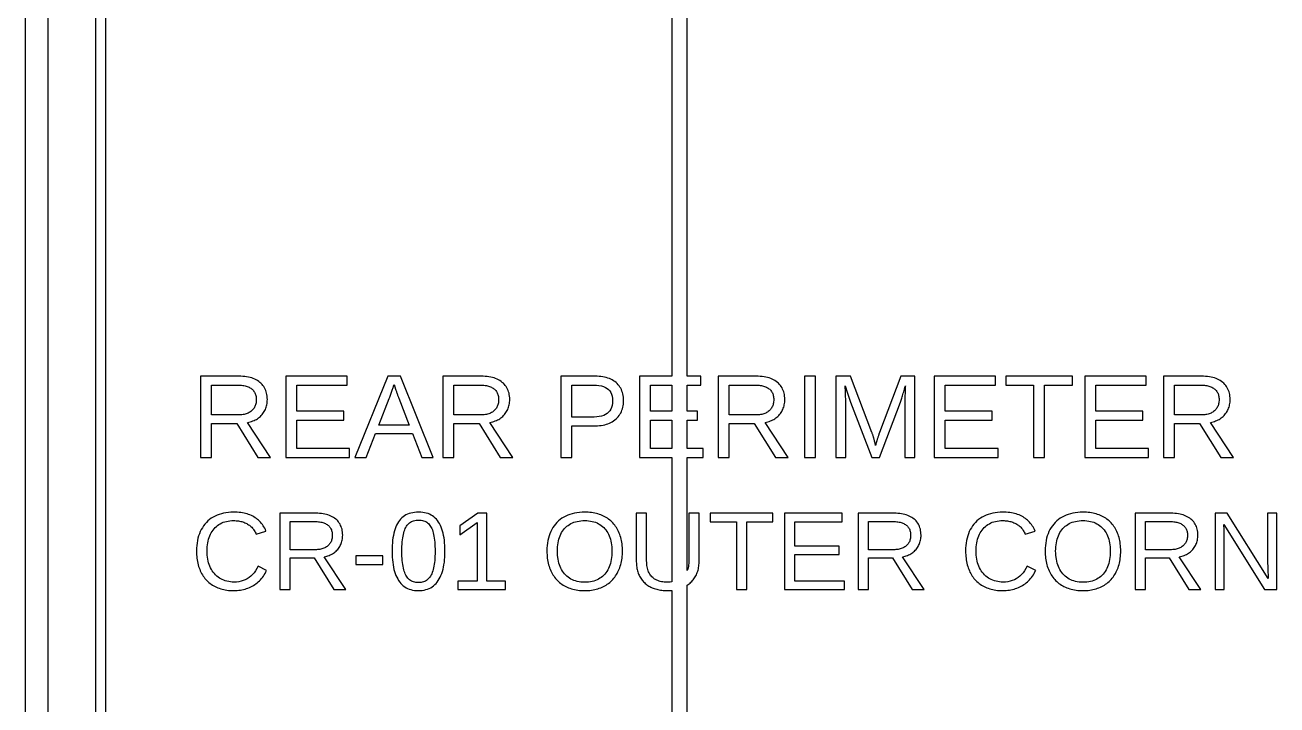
# Model space of a CAD drawing. Extents: x -27 to 133, y -77 to 15.
# Drawn here: x -0.23 to 24.11, y -39.6 to -26.39 of the extents above; entities that cross this region are included whole.
import ezdxf

# ---------------------------------------------------------------- set-up
doc = ezdxf.new("R2010")
doc.units = 0
doc.layers.get('0').update_dxf_attribs({"linetype": 'CONTINUOUS'})

msp = doc.modelspace()

# ---------------------------------------------------------------- linework, layer by layer
for points in [[(0.225, -46), (0.225, -0.225)], [(-0.225, -18.935), (-0.225, -46)], [(1.14766, -21.3061), (1.14766, -45)], [(1.34766, -45), (1.34766, -21.7952)], [(12.65, -46), (12.65, -37.2748), (12.6511, -37.2741), (12.6699, -37.261), (12.688, -37.2471), (12.7053, -37.2325), (12.7219, -37.2172), (12.7377, -37.2012), (12.7528, -37.1844), (12.7671, -37.1669), (12.7807, -37.1486), (12.7936, -37.1297), (12.8057, -37.11), (12.8169, -37.0897), (12.8273, -37.0687), (12.8368, -37.0472), (12.8453, -37.0251), (12.853, -37.0024), (12.8598, -36.9792), (12.8656, -36.9553), (12.8706, -36.9309), (12.8746, -36.9059), (12.8778, -36.8802), (12.8801, -36.8541), (12.8814, -36.8273), (12.8819, -36.7999), (12.8819, -35.876), (12.6822, -35.876), (12.6822, -36.7884), (12.6815, -36.8199), (12.6795, -36.8503), (12.6762, -36.8796), (12.6717, -36.9076), (12.6657, -36.9344), (12.6585, -36.9601), (12.65, -36.9845), (12.65, -36.9845), (12.65, -34.7888), (12.9622, -34.7888), (12.9622, -34.6143), (12.65, -34.6143), (12.65, -34.0649), (12.8492, -34.0649), (12.8492, -33.8926), (12.65, -33.8926), (12.65, -33.3868), (12.9163, -33.3868), (12.9163, -33.2123), (12.65, -33.2123), (12.65, -24.1367)], [(12.35, -24.3936), (12.35, -33.2123), (11.7202, -33.2123), (11.7202, -34.7888), (12.35, -34.7888), (12.35, -37.209), (12.3481, -37.2093), (12.32, -37.2125), (12.2909, -37.2145), (12.2607, -37.2151), (12.2313, -37.2145), (12.203, -37.2126), (12.1758, -37.2095), (12.1497, -37.2052), (12.1246, -37.1996), (12.1006, -37.1927), (12.0778, -37.1846), (12.056, -37.1753), (12.0352, -37.1647), (12.0156, -37.1529), (11.9971, -37.1399), (11.9796, -37.1255), (11.9632, -37.11), (11.948, -37.0933), (11.9339, -37.0753), (11.9211, -37.0563), (11.9096, -37.0361), (11.8992, -37.0147), (11.8901, -36.9922), (11.8821, -36.9685), (11.8754, -36.9436), (11.87, -36.9176), (11.8657, -36.8905), (11.8626, -36.8621), (11.8608, -36.8327), (11.8602, -36.802), (11.8602, -35.876), (11.6594, -35.876), (11.6594, -36.8188), (11.6599, -36.8454), (11.6612, -36.8714), (11.6634, -36.8968), (11.6665, -36.9216), (11.6705, -36.9459), (11.6753, -36.9696), (11.6811, -36.9927), (11.6877, -37.0153), (11.6952, -37.0373), (11.7036, -37.0587), (11.7129, -37.0795), (11.723, -37.0998), (11.7341, -37.1195), (11.7459, -37.1385), (11.7585, -37.1569), (11.7718, -37.1745), (11.7858, -37.1914), (11.8005, -37.2076), (11.8159, -37.2231), (11.8321, -37.2379), (11.849, -37.252), (11.8666, -37.2654), (11.8849, -37.2781), (11.904, -37.29), (11.9238, -37.3013), (11.9443, -37.3118), (11.9654, -37.3216), (11.9871, -37.3306), (12.0093, -37.3388), (12.0321, -37.3463), (12.0554, -37.353), (12.0793, -37.3588), (12.1037, -37.3639), (12.1287, -37.3682), (12.1542, -37.3718), (12.1802, -37.3745), (12.2069, -37.3765), (12.234, -37.3776), (12.2617, -37.378), (12.2905, -37.3776), (12.3187, -37.3764), (12.3464, -37.3744), (12.35, -37.374), (12.35, -46)]]:
    msp.add_lwpolyline(points)
for points in [[(3.40169, -34.1343), (3.89288, -34.1343), (4.30241, -34.7888), (4.54857, -34.7888), (4.10101, -34.1097), (4.12826, -34.1043), (4.1546, -34.0979), (4.18001, -34.0905), (4.2045, -34.082), (4.22807, -34.0725), (4.25072, -34.0619), (4.27246, -34.0503), (4.29327, -34.0376), (4.31316, -34.0239), (4.33213, -34.0092), (4.35018, -33.9933), (4.36731, -33.9765), (4.38352, -33.9586), (4.39867, -33.9399), (4.4126, -33.9204), (4.42533, -33.9004), (4.43684, -33.8796), (4.44714, -33.8582), (4.45622, -33.8362), (4.4641, -33.8135), (4.47076, -33.7901), (4.47621, -33.766), (4.48046, -33.7413), (4.48348, -33.7159), (4.4853, -33.6899), (4.48591, -33.6632), (4.48505, -33.6311), (4.48248, -33.6), (4.47819, -33.5701), (4.47219, -33.5412), (4.46447, -33.5135), (4.45504, -33.4869), (4.44389, -33.4614), (4.43103, -33.4369), (4.41646, -33.4136), (4.40017, -33.3914), (4.38216, -33.3703), (4.36244, -33.3503), (4.341, -33.3315), (4.318, -33.3138), (4.29355, -33.2976), (4.26767, -33.2828), (4.24035, -33.2694), (4.21159, -33.2574), (4.1814, -33.2468), (4.14977, -33.2377), (4.1167, -33.2299), (4.0822, -33.2236), (4.04625, -33.2186), (4.00888, -33.2151), (3.97006, -33.213), (3.92981, -33.2123), (3.18798, -33.2123), (3.18798, -34.7888), (3.40169, -34.7888)], [(6.08492, -34.6143), (5.05666, -34.6143), (5.05666, -34.0649), (5.97191, -34.0649), (5.97191, -33.8926), (5.05666, -33.8926), (5.05666, -33.3868), (6.03905, -33.3868), (6.03905, -33.2123), (4.84295, -33.2123), (4.84295, -34.7888), (6.08492, -34.7888)], [(6.59078, -34.3278), (7.30911, -34.3278), (7.48925, -34.7888), (7.70745, -34.7888), (7.07415, -33.2123), (6.83133, -33.2123), (6.18796, -34.7888), (6.40951, -34.7888)], [(8.11371, -34.1343), (8.6049, -34.1343), (9.01443, -34.7888), (9.2606, -34.7888), (8.81303, -34.1097), (8.84028, -34.1043), (8.86662, -34.0979), (8.89203, -34.0905), (8.91652, -34.082), (8.94009, -34.0725), (8.96275, -34.0619), (8.98448, -34.0503), (9.00529, -34.0376), (9.02518, -34.0239), (9.04415, -34.0092), (9.0622, -33.9933), (9.07933, -33.9765), (9.09555, -33.9586), (9.11069, -33.9399), (9.12462, -33.9204), (9.13735, -33.9004), (9.14886, -33.8796), (9.15916, -33.8582), (9.16824, -33.8362), (9.17612, -33.8135), (9.18278, -33.7901), (9.18823, -33.766), (9.19248, -33.7413), (9.1955, -33.7159), (9.19732, -33.6899), (9.19793, -33.6632), (9.19707, -33.6311), (9.1945, -33.6), (9.19021, -33.5701), (9.18421, -33.5412), (9.17649, -33.5135), (9.16706, -33.4869), (9.15591, -33.4614), (9.14305, -33.4369), (9.12848, -33.4136), (9.11219, -33.3914), (9.09418, -33.3703), (9.07446, -33.3503), (9.05302, -33.3315), (9.03002, -33.3138), (9.00557, -33.2976), (8.97969, -33.2828), (8.95237, -33.2694), (8.92361, -33.2574), (8.89342, -33.2468), (8.86179, -33.2377), (8.82872, -33.2299), (8.79422, -33.2236), (8.75827, -33.2186), (8.7209, -33.2151), (8.68208, -33.213), (8.64183, -33.2123), (7.9, -33.2123), (7.9, -34.7888), (8.11371, -34.7888)], [(10.4054, -34.1746), (10.8686, -34.1746), (10.9065, -34.1738), (10.9432, -34.1714), (10.9787, -34.1675), (11.0129, -34.1621), (11.0459, -34.155), (11.0777, -34.1464), (11.1082, -34.1363), (11.1375, -34.1246), (11.1655, -34.1113), (11.1923, -34.0964), (11.2178, -34.08), (11.2422, -34.0621), (11.2652, -34.0425), (11.2868, -34.0217), (11.3067, -33.9997), (11.3249, -33.9767), (11.3413, -33.9526), (11.356, -33.9274), (11.3689, -33.9011), (11.3802, -33.8737), (11.3897, -33.8453), (11.3974, -33.8157), (11.4035, -33.7851), (11.4078, -33.7534), (11.4104, -33.7206), (11.4113, -33.6867), (11.4104, -33.6525), (11.4078, -33.6196), (11.4035, -33.5878), (11.3975, -33.5573), (11.3898, -33.5279), (11.3803, -33.4998), (11.3691, -33.4728), (11.3562, -33.4471), (11.3416, -33.4226), (11.3252, -33.3992), (11.3071, -33.3771), (11.2873, -33.3562), (11.2658, -33.3365), (11.2427, -33.3181), (11.2182, -33.3012), (11.1923, -33.2858), (11.165, -33.2718), (11.1362, -33.2593), (11.106, -33.2483), (11.0745, -33.2387), (11.0414, -33.2307), (11.007, -33.224), (10.9712, -33.2189), (10.9339, -33.2152), (10.8953, -33.213), (10.8552, -33.2123), (10.1917, -33.2123), (10.1917, -34.7888), (10.4054, -34.7888)], [(13.4624, -34.1343), (13.9536, -34.1343), (14.3632, -34.7888), (14.6093, -34.7888), (14.1618, -34.1097), (14.189, -34.1043), (14.2153, -34.0979), (14.2408, -34.0905), (14.2652, -34.082), (14.2888, -34.0725), (14.3115, -34.0619), (14.3332, -34.0503), (14.354, -34.0376), (14.3739, -34.0239), (14.3929, -34.0092), (14.4109, -33.9933), (14.4281, -33.9765), (14.4443, -33.9586), (14.4594, -33.9399), (14.4733, -33.9204), (14.4861, -33.9004), (14.4976, -33.8796), (14.5079, -33.8582), (14.517, -33.8362), (14.5248, -33.8135), (14.5315, -33.7901), (14.537, -33.766), (14.5412, -33.7413), (14.5442, -33.7159), (14.546, -33.6899), (14.5467, -33.6632), (14.5458, -33.6311), (14.5432, -33.6), (14.5389, -33.5701), (14.5329, -33.5412), (14.5252, -33.5135), (14.5158, -33.4869), (14.5046, -33.4614), (14.4918, -33.4369), (14.4772, -33.4136), (14.4609, -33.3914), (14.4429, -33.3703), (14.4232, -33.3503), (14.4017, -33.3315), (14.3787, -33.3138), (14.3543, -33.2976), (14.3284, -33.2828), (14.3011, -33.2694), (14.2723, -33.2574), (14.2421, -33.2468), (14.2105, -33.2377), (14.1774, -33.2299), (14.1429, -33.2236), (14.107, -33.2186), (14.0696, -33.2151), (14.0308, -33.213), (13.9906, -33.2123), (13.2487, -33.2123), (13.2487, -34.7888), (13.4624, -34.7888)], [(15.1409, -33.2123), (14.9272, -33.2123), (14.9272, -34.7888), (15.1409, -34.7888)], [(15.7306, -33.7371), (15.7261, -33.5256), (15.7228, -33.4014), (15.7597, -33.5245), (15.8223, -33.7147), (16.2352, -34.7888), (16.3852, -34.7888), (16.7924, -33.7147), (16.7992, -33.6968), (16.8061, -33.6778), (16.8132, -33.6579), (16.8204, -33.6369), (16.8277, -33.6148), (16.8351, -33.5918), (16.8427, -33.5677), (16.8504, -33.5425), (16.8582, -33.5164), (16.8662, -33.4892), (16.8743, -33.4609), (16.8825, -33.4317), (16.8909, -33.4014), (16.8894, -33.4262), (16.888, -33.4513), (16.8868, -33.4765), (16.8857, -33.5018), (16.8847, -33.5273), (16.8838, -33.553), (16.883, -33.5788), (16.8823, -33.6048), (16.8818, -33.6309), (16.8814, -33.6572), (16.8811, -33.6837), (16.8809, -33.7103), (16.8808, -33.7371), (16.8808, -34.7888), (17.0733, -34.7888), (17.0733, -33.2123), (16.7992, -33.2123), (16.3874, -34.3055), (16.3857, -34.3095), (16.3839, -34.3143), (16.3818, -34.3199), (16.3795, -34.3263), (16.3769, -34.3336), (16.3742, -34.3416), (16.3712, -34.3504), (16.368, -34.36), (16.3646, -34.3704), (16.361, -34.3817), (16.3571, -34.3937), (16.3531, -34.4065), (16.3488, -34.4202), (16.3445, -34.4339), (16.3405, -34.4471), (16.3367, -34.4598), (16.3331, -34.4719), (16.3297, -34.4834), (16.3266, -34.4944), (16.3237, -34.5049), (16.3211, -34.5148), (16.3187, -34.5242), (16.3165, -34.533), (16.3145, -34.5412), (16.3128, -34.5489), (16.3113, -34.5561), (16.3102, -34.5507), (16.3089, -34.5448), (16.3075, -34.5384), (16.3059, -34.5315), (16.3041, -34.5241), (16.3021, -34.5162), (16.3, -34.5078), (16.2977, -34.4989), (16.2953, -34.4895), (16.2927, -34.4796), (16.2899, -34.4693), (16.287, -34.4584), (16.2839, -34.447), (16.2807, -34.4355), (16.2775, -34.424), (16.2742, -34.4127), (16.271, -34.4014), (16.2677, -34.3903), (16.2644, -34.3793), (16.2611, -34.3684), (16.2578, -34.3577), (16.2544, -34.347), (16.2511, -34.3364), (16.2477, -34.326), (16.2443, -34.3157), (16.2408, -34.3055), (15.8212, -33.2123), (15.5404, -33.2123), (15.5404, -34.7888), (15.7306, -34.7888)], [(18.6914, -34.6143), (17.6631, -34.6143), (17.6631, -34.0649), (18.5783, -34.0649), (18.5783, -33.8926), (17.6631, -33.8926), (17.6631, -33.3868), (18.6455, -33.3868), (18.6455, -33.2123), (17.4494, -33.2123), (17.4494, -34.7888), (18.6914, -34.7888)], [(19.5955, -33.3868), (20.1371, -33.3868), (20.1371, -33.2123), (18.8414, -33.2123), (18.8414, -33.3868), (19.3829, -33.3868), (19.3829, -34.7888), (19.5955, -34.7888)], [(21.6197, -34.6143), (20.5915, -34.6143), (20.5915, -34.0649), (21.5067, -34.0649), (21.5067, -33.8926), (20.5915, -33.8926), (20.5915, -33.3868), (21.5739, -33.3868), (21.5739, -33.2123), (20.3778, -33.2123), (20.3778, -34.7888), (21.6197, -34.7888)], [(22.12, -34.1343), (22.6112, -34.1343), (23.0207, -34.7888), (23.2669, -34.7888), (22.8193, -34.1097), (22.8466, -34.1043), (22.8729, -34.0979), (22.8983, -34.0905), (22.9228, -34.082), (22.9464, -34.0725), (22.969, -34.0619), (22.9907, -34.0503), (23.0116, -34.0376), (23.0315, -34.0239), (23.0504, -34.0092), (23.0685, -33.9933), (23.0856, -33.9765), (23.1018, -33.9586), (23.117, -33.9399), (23.1309, -33.9204), (23.1436, -33.9004), (23.1551, -33.8796), (23.1654, -33.8582), (23.1745, -33.8362), (23.1824, -33.8135), (23.1891, -33.7901), (23.1945, -33.766), (23.1987, -33.7413), (23.2018, -33.7159), (23.2036, -33.6899), (23.2042, -33.6632), (23.2033, -33.6311), (23.2008, -33.6), (23.1965, -33.5701), (23.1905, -33.5412), (23.1828, -33.5135), (23.1733, -33.4869), (23.1622, -33.4614), (23.1493, -33.4369), (23.1347, -33.4136), (23.1185, -33.3914), (23.1005, -33.3703), (23.0807, -33.3503), (23.0593, -33.3315), (23.0363, -33.3138), (23.0118, -33.2976), (22.986, -33.2828), (22.9586, -33.2694), (22.9299, -33.2574), (22.8997, -33.2468), (22.8681, -33.2377), (22.835, -33.2299), (22.8005, -33.2236), (22.7645, -33.2186), (22.7272, -33.2151), (22.6884, -33.213), (22.6481, -33.2123), (21.9063, -33.2123), (21.9063, -34.7888), (22.12, -34.7888)], [(3.40169, -33.3835), (3.90856, -33.3835), (3.93509, -33.3839), (3.96066, -33.3852), (3.98525, -33.3873), (4.00887, -33.3903), (4.03151, -33.3942), (4.05319, -33.3989), (4.07388, -33.4044), (4.09361, -33.4108), (4.11236, -33.4181), (4.13014, -33.4262), (4.14695, -33.4352), (4.16278, -33.445), (4.17764, -33.4556), (4.19146, -33.4671), (4.20418, -33.4794), (4.21579, -33.4924), (4.22629, -33.5063), (4.23569, -33.5208), (4.24399, -33.5362), (4.25117, -33.5523), (4.25726, -33.5693), (4.26223, -33.5869), (4.2661, -33.6054), (4.26887, -33.6246), (4.27052, -33.6447), (4.27108, -33.6654), (4.27053, -33.6869), (4.26889, -33.7077), (4.26616, -33.7277), (4.26234, -33.7469), (4.25742, -33.7654), (4.25141, -33.7831), (4.24431, -33.8001), (4.23612, -33.8164), (4.22683, -33.8319), (4.21645, -33.8467), (4.20498, -33.8607), (4.19242, -33.8739), (4.17876, -33.8864), (4.16411, -33.8981), (4.14855, -33.9088), (4.13208, -33.9186), (4.1147, -33.9275), (4.09642, -33.9354), (4.07723, -33.9424), (4.05713, -33.9485), (4.03613, -33.9536), (4.01422, -33.9578), (3.9914, -33.9611), (3.96767, -33.9634), (3.94304, -33.9649), (3.9175, -33.9653), (3.40169, -33.9653)], [(6.85707, -33.6431), (6.86535, -33.621), (6.87331, -33.5996), (6.88095, -33.5787), (6.88827, -33.5585), (6.89528, -33.539), (6.90196, -33.52), (6.90833, -33.5017), (6.91438, -33.484), (6.92012, -33.4669), (6.92553, -33.4504), (6.93063, -33.4346), (6.93541, -33.4193), (6.93987, -33.4047), (6.94995, -33.3734), (6.98016, -33.4663), (6.98498, -33.4811), (6.9898, -33.4958), (6.99462, -33.5101), (6.99944, -33.5243), (7.00426, -33.5382), (7.00907, -33.5518), (7.01389, -33.5653), (7.01871, -33.5785), (7.02353, -33.5914), (7.02835, -33.6041), (7.03317, -33.6166), (7.03799, -33.6288), (7.04281, -33.6408), (7.24533, -34.1611), (6.65567, -34.1611)], [(8.11371, -33.3835), (8.62058, -33.3835), (8.64711, -33.3839), (8.67268, -33.3852), (8.69727, -33.3873), (8.72089, -33.3903), (8.74353, -33.3942), (8.76521, -33.3989), (8.7859, -33.4044), (8.80563, -33.4108), (8.82438, -33.4181), (8.84216, -33.4262), (8.85897, -33.4352), (8.8748, -33.445), (8.88966, -33.4556), (8.90348, -33.4671), (8.9162, -33.4794), (8.92781, -33.4924), (8.93831, -33.5063), (8.94771, -33.5208), (8.95601, -33.5362), (8.96319, -33.5523), (8.96928, -33.5693), (8.97425, -33.5869), (8.97812, -33.6054), (8.98089, -33.6246), (8.98255, -33.6447), (8.9831, -33.6654), (8.98255, -33.6869), (8.98091, -33.7077), (8.97818, -33.7277), (8.97436, -33.7469), (8.96944, -33.7654), (8.96343, -33.7831), (8.95633, -33.8001), (8.94814, -33.8164), (8.93885, -33.8319), (8.92847, -33.8467), (8.917, -33.8607), (8.90444, -33.8739), (8.89078, -33.8864), (8.87613, -33.8981), (8.86057, -33.9088), (8.8441, -33.9186), (8.82672, -33.9275), (8.80844, -33.9354), (8.78925, -33.9424), (8.76915, -33.9485), (8.74815, -33.9536), (8.72624, -33.9578), (8.70342, -33.9611), (8.67969, -33.9634), (8.65506, -33.9649), (8.62952, -33.9653), (8.11371, -33.9653)], [(10.4054, -33.3835), (10.8294, -33.3835), (10.8837, -33.3853), (10.9337, -33.3907), (10.9793, -33.3997), (11.0205, -33.4124), (11.0575, -33.4287), (11.09, -33.4485), (11.1183, -33.472), (11.1422, -33.4992), (11.1617, -33.5299), (11.1769, -33.5642), (11.1878, -33.6022), (11.1943, -33.6438), (11.1964, -33.6889), (11.1943, -33.7358), (11.188, -33.7789), (11.1774, -33.8182), (11.1625, -33.8538), (11.1435, -33.8857), (11.1202, -33.9138), (11.0926, -33.9381), (11.0608, -33.9588), (11.0248, -33.9756), (10.9846, -33.9887), (10.9401, -33.9981), (10.8914, -34.0037), (10.8384, -34.0056), (10.4054, -34.0056)], [(11.9339, -33.8926), (11.9339, -33.3868), (12.35, -33.3868), (12.35, -33.8926)], [(13.4624, -33.3835), (13.9693, -33.3835), (13.9958, -33.3839), (14.0214, -33.3852), (14.046, -33.3873), (14.0696, -33.3903), (14.0923, -33.3942), (14.1139, -33.3989), (14.1346, -33.4044), (14.1544, -33.4108), (14.1731, -33.4181), (14.1909, -33.4262), (14.2077, -33.4352), (14.2235, -33.445), (14.2384, -33.4556), (14.2522, -33.4671), (14.2649, -33.4794), (14.2765, -33.4924), (14.287, -33.5063), (14.2964, -33.5208), (14.3047, -33.5362), (14.3119, -33.5523), (14.318, -33.5693), (14.323, -33.5869), (14.3268, -33.6054), (14.3296, -33.6246), (14.3313, -33.6447), (14.3318, -33.6654), (14.3313, -33.6869), (14.3296, -33.7077), (14.3269, -33.7277), (14.3231, -33.7469), (14.3182, -33.7654), (14.3122, -33.7831), (14.3051, -33.8001), (14.2969, -33.8164), (14.2876, -33.8319), (14.2772, -33.8467), (14.2657, -33.8607), (14.2532, -33.8739), (14.2395, -33.8864), (14.2248, -33.8981), (14.2093, -33.9088), (14.1928, -33.9186), (14.1754, -33.9275), (14.1572, -33.9354), (14.138, -33.9424), (14.1179, -33.9485), (14.0969, -33.9536), (14.075, -33.9578), (14.0521, -33.9611), (14.0284, -33.9634), (14.0038, -33.9649), (13.9782, -33.9653), (13.4624, -33.9653)], [(22.12, -33.3835), (22.6268, -33.3835), (22.6534, -33.3839), (22.679, -33.3852), (22.7035, -33.3873), (22.7272, -33.3903), (22.7498, -33.3942), (22.7715, -33.3989), (22.7922, -33.4044), (22.8119, -33.4108), (22.8307, -33.4181), (22.8484, -33.4262), (22.8652, -33.4352), (22.8811, -33.445), (22.8959, -33.4556), (22.9098, -33.4671), (22.9225, -33.4794), (22.9341, -33.4924), (22.9446, -33.5063), (22.954, -33.5208), (22.9623, -33.5362), (22.9695, -33.5523), (22.9755, -33.5693), (22.9805, -33.5869), (22.9844, -33.6054), (22.9872, -33.6246), (22.9888, -33.6447), (22.9894, -33.6654), (22.9888, -33.6869), (22.9872, -33.7077), (22.9845, -33.7277), (22.9806, -33.7469), (22.9757, -33.7654), (22.9697, -33.7831), (22.9626, -33.8001), (22.9544, -33.8164), (22.9451, -33.8319), (22.9347, -33.8467), (22.9233, -33.8607), (22.9107, -33.8739), (22.8971, -33.8864), (22.8824, -33.8981), (22.8668, -33.9088), (22.8504, -33.9186), (22.833, -33.9275), (22.8147, -33.9354), (22.7955, -33.9424), (22.7754, -33.9485), (22.7544, -33.9536), (22.7325, -33.9578), (22.7097, -33.9611), (22.686, -33.9634), (22.6613, -33.9649), (22.6358, -33.9653), (22.12, -33.9653)], [(11.9339, -34.6143), (11.9339, -34.0649), (12.35, -34.0649), (12.35, -34.6143)], [(3.86474, -37.3774), (3.89743, -37.3757), (3.9295, -37.3727), (3.96093, -37.3686), (3.99174, -37.3633), (4.02192, -37.3568), (4.05147, -37.3491), (4.0804, -37.3402), (4.10869, -37.3302), (4.13636, -37.3189), (4.1634, -37.3065), (4.18981, -37.2929), (4.21559, -37.2782), (4.24062, -37.2623), (4.26477, -37.2453), (4.28805, -37.2272), (4.31045, -37.2081), (4.33197, -37.1878), (4.35262, -37.1665), (4.37239, -37.1441), (4.39128, -37.1206), (4.40929, -37.0961), (4.42643, -37.0704), (4.44269, -37.0437), (4.45807, -37.0159), (4.47258, -36.987), (4.30862, -36.905), (4.28361, -36.9506), (4.25677, -36.9925), (4.22811, -37.0308), (4.19761, -37.0654), (4.16529, -37.0964), (4.13114, -37.1237), (4.09516, -37.1474), (4.05735, -37.1675), (4.01771, -37.1839), (3.97625, -37.1966), (3.93295, -37.2057), (3.88783, -37.2112), (3.84087, -37.213), (3.80411, -37.212), (3.76854, -37.2091), (3.73416, -37.2042), (3.70096, -37.1973), (3.66895, -37.1885), (3.63813, -37.1778), (3.60849, -37.165), (3.58005, -37.1503), (3.55279, -37.1337), (3.52672, -37.1151), (3.50184, -37.0945), (3.47814, -37.072), (3.45564, -37.0475), (3.43457, -37.0214), (3.41519, -36.994), (3.39749, -36.9654), (3.38148, -36.9355), (3.36716, -36.9043), (3.35452, -36.8719), (3.34356, -36.8382), (3.33429, -36.8033), (3.32671, -36.7671), (3.32081, -36.7296), (3.31659, -36.6909), (3.31407, -36.6509), (3.31322, -36.6097), (3.31403, -36.568), (3.31646, -36.5277), (3.3205, -36.4888), (3.32616, -36.4513), (3.33344, -36.4152), (3.34233, -36.3804), (3.35284, -36.3471), (3.36497, -36.3151), (3.37871, -36.2845), (3.39407, -36.2554), (3.41105, -36.2276), (3.42964, -36.2011), (3.44986, -36.1761), (3.47153, -36.1527), (3.49449, -36.1312), (3.51875, -36.1115), (3.5443, -36.0937), (3.57114, -36.0778), (3.59928, -36.0638), (3.62871, -36.0516), (3.65944, -36.0413), (3.69146, -36.0329), (3.72477, -36.0263), (3.75938, -36.0217), (3.79528, -36.0189), (3.83247, -36.0179), (3.85632, -36.0183), (3.87965, -36.0195), (3.90249, -36.0216), (3.92482, -36.0244), (3.94665, -36.028), (3.96797, -36.0325), (3.98879, -36.0377), (4.0091, -36.0438), (4.02891, -36.0507), (4.04822, -36.0583), (4.06702, -36.0668), (4.08532, -36.0761), (4.10312, -36.0862), (4.1203, -36.0971), (4.13673, -36.1087), (4.15243, -36.121), (4.16738, -36.134), (4.1816, -36.1478), (4.19507, -36.1623), (4.20781, -36.1775), (4.2198, -36.1934), (4.23106, -36.21), (4.24157, -36.2274), (4.25135, -36.2455), (4.26038, -36.2643), (4.26867, -36.2838), (4.45892, -36.2208), (4.44694, -36.1933), (4.43397, -36.1669), (4.42, -36.1416), (4.40503, -36.1173), (4.38907, -36.0941), (4.37212, -36.072), (4.35417, -36.0509), (4.33522, -36.0308), (4.31528, -36.0118), (4.29435, -35.9939), (4.27242, -35.977), (4.24949, -35.9612), (4.22557, -35.9464), (4.20069, -35.9328), (4.1749, -35.9202), (4.14818, -35.9087), (4.12054, -35.8983), (4.09198, -35.889), (4.0625, -35.8808), (4.0321, -35.8736), (4.00078, -35.8676), (3.96854, -35.8627), (3.93538, -35.8589), (3.90129, -35.8561), (3.86629, -35.8545), (3.83037, -35.8539), (3.77917, -35.8551), (3.72971, -35.8587), (3.68199, -35.8646), (3.63602, -35.8729), (3.59178, -35.8836), (3.54929, -35.8967), (3.50854, -35.9121), (3.46953, -35.93), (3.43226, -35.9502), (3.39674, -35.9727), (3.36295, -35.9977), (3.33091, -36.025), (3.30061, -36.0547), (3.27231, -36.0865), (3.24628, -36.1201), (3.22251, -36.1555), (3.201, -36.1928), (3.18176, -36.2318), (3.16478, -36.2727), (3.15007, -36.3154), (3.13762, -36.3599), (3.12743, -36.4062), (3.11951, -36.4544), (3.11385, -36.5043), (3.11045, -36.5561), (3.10932, -36.6097), (3.10983, -36.6457), (3.11135, -36.6809), (3.11388, -36.7154), (3.11743, -36.7492), (3.12199, -36.7822), (3.12757, -36.8144), (3.13416, -36.8459), (3.14176, -36.8767), (3.15037, -36.9067), (3.16, -36.9359), (3.17065, -36.9644), (3.1823, -36.9921), (3.19497, -37.0191), (3.20861, -37.0452), (3.22317, -37.0704), (3.23866, -37.0946), (3.25506, -37.1179), (3.27238, -37.1403), (3.29062, -37.1617), (3.30978, -37.1821), (3.32987, -37.2016), (3.35087, -37.2202), (3.3728, -37.2378), (3.39564, -37.2545), (3.4194, -37.2702), (3.44409, -37.285), (3.46959, -37.2988), (3.49581, -37.3114), (3.52275, -37.323), (3.5504, -37.3334), (3.57876, -37.3428), (3.60784, -37.3511), (3.63763, -37.3582), (3.66814, -37.3643), (3.69937, -37.3692), (3.73131, -37.3731), (3.76396, -37.3758), (3.79733, -37.3775), (3.83142, -37.378)], [(4.93201, -36.7421), (5.39343, -36.7421), (5.77814, -37.357), (6.00939, -37.357), (5.58895, -36.719), (5.61455, -36.714), (5.63929, -36.708), (5.66316, -36.701), (5.68617, -36.693), (5.70831, -36.6841), (5.72959, -36.6741), (5.75, -36.6632), (5.76955, -36.6513), (5.78824, -36.6384), (5.80606, -36.6246), (5.82302, -36.6097), (5.83911, -36.5939), (5.85434, -36.5771), (5.86857, -36.5595), (5.88166, -36.5412), (5.89361, -36.5224), (5.90442, -36.5029), (5.9141, -36.4828), (5.92263, -36.4621), (5.93003, -36.4407), (5.93629, -36.4188), (5.94141, -36.3962), (5.9454, -36.373), (5.94824, -36.3491), (5.94995, -36.3247), (5.95052, -36.2996), (5.94971, -36.2694), (5.9473, -36.2402), (5.94327, -36.2121), (5.93763, -36.185), (5.93038, -36.159), (5.92152, -36.134), (5.91105, -36.11), (5.89897, -36.087), (5.88528, -36.0652), (5.86997, -36.0443), (5.85306, -36.0245), (5.83453, -36.0057), (5.8144, -35.988), (5.79278, -35.9714), (5.76982, -35.9562), (5.7455, -35.9423), (5.71984, -35.9297), (5.69283, -35.9184), (5.66446, -35.9085), (5.63475, -35.8999), (5.60369, -35.8926), (5.57127, -35.8866), (5.53751, -35.882), (5.5024, -35.8787), (5.46593, -35.8767), (5.42812, -35.876), (4.73126, -35.876), (4.73126, -37.357), (4.93201, -37.357)], [(7.46075, -37.3769), (7.49784, -37.3734), (7.53344, -37.3676), (7.56758, -37.3595), (7.60024, -37.3491), (7.63143, -37.3364), (7.66114, -37.3213), (7.68938, -37.304), (7.71614, -37.2843), (7.74143, -37.2623), (7.76525, -37.2381), (7.78759, -37.2114), (7.80846, -37.1825), (7.82782, -37.1514), (7.84563, -37.1182), (7.86189, -37.0829), (7.8766, -37.0456), (7.88976, -37.0062), (7.90138, -36.9647), (7.91145, -36.9211), (7.91996, -36.8754), (7.92693, -36.8277), (7.93235, -36.7779), (7.93623, -36.726), (7.93855, -36.672), (7.93932, -36.616), (7.93859, -36.559), (7.93637, -36.5043), (7.93269, -36.4517), (7.92753, -36.4013), (7.9209, -36.3531), (7.91279, -36.3071), (7.90321, -36.2633), (7.89215, -36.2216), (7.87962, -36.1822), (7.86562, -36.1449), (7.85014, -36.1099), (7.83319, -36.077), (7.81476, -36.0463), (7.79479, -36.0178), (7.7732, -35.9917), (7.74998, -35.9678), (7.72514, -35.9461), (7.69867, -35.9268), (7.67058, -35.9097), (7.64087, -35.8949), (7.60953, -35.8824), (7.57657, -35.8722), (7.54199, -35.8642), (7.50579, -35.8585), (7.46796, -35.8551), (7.42851, -35.8539), (7.38796, -35.8551), (7.34913, -35.8584), (7.31201, -35.8641), (7.2766, -35.872), (7.2429, -35.8821), (7.21091, -35.8945), (7.18063, -35.9091), (7.15206, -35.926), (7.1252, -35.9451), (7.10005, -35.9665), (7.07661, -35.9902), (7.05488, -36.016), (7.03487, -36.0442), (7.01644, -36.0746), (6.99949, -36.1073), (6.98401, -36.1422), (6.97001, -36.1794), (6.95748, -36.2188), (6.94642, -36.2606), (6.93684, -36.3045), (6.92873, -36.3508), (6.9221, -36.3993), (6.91694, -36.4501), (6.91326, -36.5031), (6.91105, -36.5584), (6.91031, -36.616), (6.91107, -36.6723), (6.91334, -36.7266), (6.91714, -36.7787), (6.92245, -36.8287), (6.92928, -36.8766), (6.93762, -36.9224), (6.94749, -36.966), (6.95887, -37.0076), (6.97177, -37.047), (6.98619, -37.0843), (7.00212, -37.1195), (7.01957, -37.1526), (7.03854, -37.1836), (7.05902, -37.2123), (7.08101, -37.2388), (7.1045, -37.263), (7.12949, -37.2848), (7.156, -37.3044), (7.184, -37.3216), (7.21351, -37.3366), (7.24453, -37.3493), (7.27705, -37.3596), (7.31108, -37.3677), (7.34661, -37.3734), (7.38365, -37.3769), (7.4222, -37.378)], [(7.39895, -37.2227), (7.37469, -37.2201), (7.35151, -37.2157), (7.3294, -37.2097), (7.30837, -37.2019), (7.28842, -37.1924), (7.26954, -37.1812), (7.25174, -37.1682), (7.23501, -37.1535), (7.21936, -37.1371), (7.20478, -37.1189), (7.19128, -37.099), (7.17886, -37.0774), (7.16743, -37.0539), (7.15692, -37.0285), (7.14732, -37.001), (7.13864, -36.9715), (7.13087, -36.94), (7.12401, -36.9065), (7.11807, -36.871), (7.11304, -36.8335), (7.10892, -36.794), (7.10572, -36.7525), (7.10344, -36.709), (7.10207, -36.6635), (7.10161, -36.616), (7.10206, -36.5671), (7.10341, -36.5204), (7.10567, -36.4758), (7.10882, -36.4334), (7.11288, -36.3932), (7.11784, -36.3551), (7.1237, -36.3192), (7.13047, -36.2855), (7.13813, -36.2539), (7.1467, -36.2245), (7.15617, -36.1973), (7.16654, -36.1722), (7.17781, -36.1493), (7.19011, -36.1283), (7.20358, -36.109), (7.21822, -36.0914), (7.23401, -36.0754), (7.25097, -36.0611), (7.26909, -36.0486), (7.28838, -36.0376), (7.30882, -36.0284), (7.33043, -36.0208), (7.35321, -36.015), (7.37714, -36.0108), (7.40224, -36.0082), (7.42851, -36.0074), (7.45413, -36.0083), (7.47862, -36.0108), (7.50197, -36.0151), (7.52418, -36.021), (7.54525, -36.0287), (7.56519, -36.0381), (7.58399, -36.0492), (7.60165, -36.0619), (7.61817, -36.0764), (7.63355, -36.0926), (7.6478, -36.1105), (7.66091, -36.1301), (7.67288, -36.1514), (7.68384, -36.1746), (7.69393, -36.1999), (7.70313, -36.2273), (7.71147, -36.2567), (7.71892, -36.2883), (7.7255, -36.3219), (7.7312, -36.3577), (7.73602, -36.3955), (7.73997, -36.4354), (7.74304, -36.4774), (7.74523, -36.5215), (7.74655, -36.5677), (7.74698, -36.616), (7.74652, -36.6626), (7.74514, -36.7073), (7.74284, -36.7501), (7.73962, -36.791), (7.73548, -36.8301), (7.73042, -36.8672), (7.72443, -36.9025), (7.71753, -36.9358), (7.7097, -36.9673), (7.70096, -36.9969), (7.6913, -37.0246), (7.68071, -37.0504), (7.6692, -37.0743), (7.65671, -37.0964), (7.64316, -37.1167), (7.62855, -37.1352), (7.61288, -37.152), (7.59616, -37.167), (7.57837, -37.1802), (7.55953, -37.1917), (7.53964, -37.2014), (7.51868, -37.2094), (7.49667, -37.2156), (7.4736, -37.22), (7.44947, -37.2226), (7.42429, -37.2235)], [(9.11557, -37.1962), (8.75506, -37.1962), (8.75506, -35.876), (8.58057, -35.876), (8.23055, -36.1167), (8.23055, -36.2954), (8.56479, -36.0568), (8.56479, -37.1962), (8.18746, -37.1962), (8.18746, -37.357), (9.11557, -37.357)], [(10.6889, -37.3775), (10.7226, -37.3758), (10.7556, -37.373), (10.7879, -37.3692), (10.8195, -37.3642), (10.8503, -37.3581), (10.8805, -37.3509), (10.9099, -37.3426), (10.9387, -37.3332), (10.9667, -37.3227), (10.994, -37.3111), (11.0206, -37.2983), (11.0465, -37.2845), (11.0716, -37.2696), (11.0958, -37.2538), (11.1191, -37.237), (11.1414, -37.2193), (11.1629, -37.2006), (11.1834, -37.1809), (11.203, -37.1603), (11.2217, -37.1387), (11.2395, -37.1162), (11.2563, -37.0927), (11.2723, -37.0682), (11.2873, -37.0428), (11.3014, -37.0165), (11.3146, -36.9893), (11.3267, -36.9614), (11.3377, -36.9328), (11.3477, -36.9036), (11.3566, -36.8737), (11.3645, -36.8431), (11.3713, -36.8118), (11.3771, -36.7798), (11.3818, -36.7472), (11.3855, -36.7138), (11.3882, -36.6798), (11.3897, -36.6451), (11.3903, -36.6097), (11.3897, -36.5741), (11.3882, -36.5393), (11.3856, -36.5053), (11.3819, -36.472), (11.3773, -36.4394), (11.3716, -36.4075), (11.3648, -36.3764), (11.357, -36.346), (11.3482, -36.3163), (11.3383, -36.2874), (11.3274, -36.2592), (11.3155, -36.2317), (11.3025, -36.205), (11.2885, -36.1791), (11.2736, -36.1542), (11.2578, -36.1303), (11.2411, -36.1073), (11.2234, -36.0853), (11.2048, -36.0642), (11.1853, -36.0441), (11.1648, -36.025), (11.1434, -36.0068), (11.1211, -35.9896), (11.0979, -35.9734), (11.0737, -35.9581), (11.0486, -35.9438), (11.0227, -35.9305), (10.9961, -35.9183), (10.9688, -35.9071), (10.9408, -35.897), (10.912, -35.888), (10.8826, -35.88), (10.8524, -35.8731), (10.8216, -35.8672), (10.79, -35.8625), (10.7577, -35.8587), (10.7247, -35.8561), (10.691, -35.8545), (10.6566, -35.8539), (10.6041, -35.8551), (10.5535, -35.8587), (10.5046, -35.8646), (10.4576, -35.8729), (10.4123, -35.8836), (10.3689, -35.8966), (10.3272, -35.912), (10.2874, -35.9298), (10.2494, -35.9499), (10.2131, -35.9724), (10.1787, -35.9973), (10.1461, -36.0246), (10.1153, -36.0542), (10.0865, -36.0859), (10.06, -36.1195), (10.0359, -36.1549), (10.014, -36.1921), (9.99446, -36.2311), (9.97721, -36.272), (9.96225, -36.3148), (9.94959, -36.3593), (9.93924, -36.4057), (9.93118, -36.454), (9.92543, -36.504), (9.92198, -36.5559), (9.92083, -36.6097), (9.92134, -36.6452), (9.92289, -36.6801), (9.92547, -36.7143), (9.92909, -36.7478), (9.93373, -36.7805), (9.93941, -36.8126), (9.94612, -36.8441), (9.95386, -36.8748), (9.96264, -36.9048), (9.97245, -36.9342), (9.98328, -36.9628), (9.99516, -36.9908), (10.0081, -37.018), (10.0219, -37.0445), (10.0368, -37.0699), (10.0525, -37.0944), (10.0692, -37.1179), (10.0868, -37.1404), (10.1053, -37.162), (10.1247, -37.1826), (10.1451, -37.2022), (10.1664, -37.2208), (10.1886, -37.2385), (10.2118, -37.2551), (10.2358, -37.2708), (10.2609, -37.2855), (10.2867, -37.2992), (10.3133, -37.3118), (10.3406, -37.3233), (10.3687, -37.3337), (10.3975, -37.343), (10.427, -37.3512), (10.4573, -37.3583), (10.4883, -37.3643), (10.5201, -37.3693), (10.5525, -37.3731), (10.5858, -37.3758), (10.6198, -37.3775), (10.6545, -37.378)], [(10.6168, -37.2141), (10.5804, -37.2112), (10.5453, -37.2064), (10.5115, -37.1996), (10.479, -37.1909), (10.4477, -37.1803), (10.4178, -37.1677), (10.3891, -37.1532), (10.3617, -37.1368), (10.3356, -37.1184), (10.3108, -37.0981), (10.2873, -37.0758), (10.2651, -37.0517), (10.2443, -37.0258), (10.2252, -36.9987), (10.2078, -36.9701), (10.192, -36.9402), (10.1779, -36.9089), (10.1654, -36.8763), (10.1546, -36.8423), (10.1455, -36.8069), (10.138, -36.7702), (10.1322, -36.7321), (10.1281, -36.6927), (10.1256, -36.6518), (10.1247, -36.6097), (10.1256, -36.5672), (10.128, -36.5263), (10.1321, -36.4868), (10.1379, -36.4488), (10.1453, -36.4123), (10.1543, -36.3773), (10.165, -36.3437), (10.1773, -36.3116), (10.1912, -36.281), (10.2068, -36.2519), (10.2241, -36.2243), (10.2429, -36.1981), (10.2635, -36.1735), (10.2855, -36.1505), (10.3089, -36.1293), (10.3337, -36.11), (10.3598, -36.0925), (10.3873, -36.0768), (10.4162, -36.063), (10.4464, -36.0511), (10.478, -36.0409), (10.511, -36.0326), (10.5454, -36.0262), (10.5811, -36.0216), (10.6181, -36.0188), (10.6566, -36.0179), (10.6947, -36.0188), (10.7315, -36.0216), (10.767, -36.0263), (10.801, -36.0328), (10.8338, -36.0412), (10.8652, -36.0515), (10.8952, -36.0636), (10.9239, -36.0776), (10.9512, -36.0935), (10.9772, -36.1112), (11.0018, -36.1308), (11.0251, -36.1523), (11.0471, -36.1756), (11.0675, -36.2005), (11.0863, -36.2269), (11.1035, -36.2547), (11.119, -36.2839), (11.1329, -36.3144), (11.1452, -36.3464), (11.1558, -36.3798), (11.1648, -36.4146), (11.1722, -36.4508), (11.1779, -36.4884), (11.182, -36.5274), (11.1845, -36.5679), (11.1853, -36.6097), (11.1845, -36.6534), (11.182, -36.6955), (11.178, -36.7361), (11.1723, -36.7752), (11.165, -36.8127), (11.1561, -36.8486), (11.1455, -36.883), (11.1333, -36.9159), (11.1195, -36.9472), (11.1041, -36.9769), (11.0871, -37.0052), (11.0684, -37.0318), (11.0481, -37.0569), (11.0263, -37.0803), (11.0031, -37.1019), (10.9785, -37.1215), (10.9524, -37.1393), (10.925, -37.1552), (10.8961, -37.1692), (10.8658, -37.1814), (10.8341, -37.1917), (10.801, -37.2001), (10.7665, -37.2067), (10.7306, -37.2114), (10.6932, -37.2142), (10.6545, -37.2151)], [(13.8048, -36.04), (14.3135, -36.04), (14.3135, -35.876), (13.0964, -35.876), (13.0964, -36.04), (13.6051, -36.04), (13.6051, -37.357), (13.8048, -37.357)], [(15.7063, -37.193), (14.7404, -37.193), (14.7404, -36.6769), (15.6002, -36.6769), (15.6002, -36.5151), (14.7404, -36.5151), (14.7404, -36.04), (15.6632, -36.04), (15.6632, -35.876), (14.5396, -35.876), (14.5396, -37.357), (15.7063, -37.357)], [(16.1763, -36.7421), (16.6377, -36.7421), (17.0224, -37.357), (17.2536, -37.357), (16.8332, -36.719), (16.8588, -36.714), (16.8835, -36.708), (16.9074, -36.701), (16.9304, -36.693), (16.9526, -36.6841), (16.9738, -36.6741), (16.9943, -36.6632), (17.0138, -36.6513), (17.0325, -36.6384), (17.0503, -36.6246), (17.0673, -36.6097), (17.0834, -36.5939), (17.0986, -36.5771), (17.1128, -36.5595), (17.1259, -36.5412), (17.1379, -36.5224), (17.1487, -36.5029), (17.1584, -36.4828), (17.1669, -36.4621), (17.1743, -36.4407), (17.1805, -36.4188), (17.1857, -36.3962), (17.1897, -36.373), (17.1925, -36.3491), (17.1942, -36.3247), (17.1948, -36.2996), (17.194, -36.2694), (17.1916, -36.2402), (17.1875, -36.2121), (17.1819, -36.185), (17.1746, -36.159), (17.1658, -36.134), (17.1553, -36.11), (17.1432, -36.087), (17.1295, -36.0652), (17.1142, -36.0443), (17.0973, -36.0245), (17.0788, -36.0057), (17.0587, -35.988), (17.037, -35.9714), (17.0141, -35.9562), (16.9898, -35.9423), (16.9641, -35.9297), (16.9371, -35.9184), (16.9087, -35.9085), (16.879, -35.8999), (16.8479, -35.8926), (16.8155, -35.8866), (16.7818, -35.882), (16.7467, -35.8787), (16.7102, -35.8767), (16.6724, -35.876), (15.9755, -35.876), (15.9755, -37.357), (16.1763, -37.357)], [(18.8164, -37.3774), (18.8491, -37.3757), (18.8812, -37.3727), (18.9126, -37.3686), (18.9434, -37.3633), (18.9736, -37.3568), (19.0032, -37.3491), (19.0321, -37.3402), (19.0604, -37.3302), (19.0881, -37.3189), (19.1151, -37.3065), (19.1415, -37.2929), (19.1673, -37.2782), (19.1923, -37.2623), (19.2165, -37.2453), (19.2398, -37.2272), (19.2622, -37.2081), (19.2837, -37.1878), (19.3043, -37.1665), (19.3241, -37.1441), (19.343, -37.1206), (19.361, -37.0961), (19.3781, -37.0704), (19.3944, -37.0437), (19.4098, -37.0159), (19.4243, -36.987), (19.2603, -36.905), (19.2353, -36.9506), (19.2085, -36.9925), (19.1798, -37.0308), (19.1493, -37.0654), (19.117, -37.0964), (19.0828, -37.1237), (19.0469, -37.1474), (19.0091, -37.1675), (18.9694, -37.1839), (18.9279, -37.1966), (18.8847, -37.2057), (18.8395, -37.2112), (18.7926, -37.213), (18.7558, -37.212), (18.7202, -37.2091), (18.6859, -37.2042), (18.6527, -37.1973), (18.6207, -37.1885), (18.5898, -37.1778), (18.5602, -37.165), (18.5318, -37.1503), (18.5045, -37.1337), (18.4784, -37.1151), (18.4535, -37.0945), (18.4298, -37.072), (18.4073, -37.0475), (18.3863, -37.0214), (18.3669, -36.994), (18.3492, -36.9654), (18.3332, -36.9355), (18.3189, -36.9043), (18.3062, -36.8719), (18.2953, -36.8382), (18.286, -36.8033), (18.2784, -36.7671), (18.2725, -36.7296), (18.2683, -36.6909), (18.2658, -36.6509), (18.2649, -36.6097), (18.2657, -36.568), (18.2682, -36.5277), (18.2722, -36.4888), (18.2779, -36.4513), (18.2851, -36.4152), (18.294, -36.3804), (18.3045, -36.3471), (18.3167, -36.3151), (18.3304, -36.2845), (18.3458, -36.2554), (18.3628, -36.2276), (18.3813, -36.2011), (18.4016, -36.1761), (18.4232, -36.1527), (18.4462, -36.1312), (18.4704, -36.1115), (18.496, -36.0937), (18.5228, -36.0778), (18.551, -36.0638), (18.5804, -36.0516), (18.6111, -36.0413), (18.6432, -36.0329), (18.6765, -36.0263), (18.7111, -36.0217), (18.747, -36.0189), (18.7842, -36.0179), (18.808, -36.0183), (18.8314, -36.0195), (18.8542, -36.0216), (18.8765, -36.0244), (18.8983, -36.028), (18.9197, -36.0325), (18.9405, -36.0377), (18.9608, -36.0438), (18.9806, -36.0507), (18.9999, -36.0583), (19.0187, -36.0668), (19.037, -36.0761), (19.0548, -36.0862), (19.072, -36.0971), (19.0884, -36.1087), (19.1041, -36.121), (19.1191, -36.134), (19.1333, -36.1478), (19.1468, -36.1623), (19.1595, -36.1775), (19.1715, -36.1934), (19.1828, -36.21), (19.1933, -36.2274), (19.203, -36.2455), (19.2121, -36.2643), (19.2204, -36.2838), (19.4106, -36.2208), (19.3986, -36.1933), (19.3857, -36.1669), (19.3717, -36.1416), (19.3567, -36.1173), (19.3408, -36.0941), (19.3238, -36.072), (19.3059, -36.0509), (19.2869, -36.0308), (19.267, -36.0118), (19.246, -35.9939), (19.2241, -35.977), (19.2012, -35.9612), (19.1773, -35.9464), (19.1524, -35.9328), (19.1266, -35.9202), (19.0999, -35.9087), (19.0722, -35.8983), (19.0437, -35.889), (19.0142, -35.8808), (18.9838, -35.8736), (18.9525, -35.8676), (18.9202, -35.8627), (18.8871, -35.8589), (18.853, -35.8561), (18.818, -35.8545), (18.7821, -35.8539), (18.7309, -35.8551), (18.6814, -35.8587), (18.6337, -35.8646), (18.5877, -35.8729), (18.5435, -35.8836), (18.501, -35.8967), (18.4602, -35.9121), (18.4212, -35.93), (18.384, -35.9502), (18.3484, -35.9727), (18.3147, -35.9977), (18.2826, -36.025), (18.2523, -36.0547), (18.224, -36.0865), (18.198, -36.1201), (18.1742, -36.1555), (18.1527, -36.1928), (18.1335, -36.2318), (18.1165, -36.2727), (18.1018, -36.3154), (18.0893, -36.3599), (18.0791, -36.4062), (18.0712, -36.4544), (18.0656, -36.5043), (18.0622, -36.5561), (18.061, -36.6097), (18.0615, -36.6457), (18.0631, -36.6809), (18.0656, -36.7154), (18.0691, -36.7492), (18.0737, -36.7822), (18.0793, -36.8144), (18.0859, -36.8459), (18.0935, -36.8767), (18.1021, -36.9067), (18.1117, -36.9359), (18.1224, -36.9644), (18.134, -36.9921), (18.1467, -37.0191), (18.1603, -37.0452), (18.1749, -37.0704), (18.1904, -37.0946), (18.2068, -37.1179), (18.2241, -37.1403), (18.2423, -37.1617), (18.2615, -37.1821), (18.2816, -37.2016), (18.3026, -37.2202), (18.3245, -37.2378), (18.3473, -37.2545), (18.3711, -37.2702), (18.3958, -37.285), (18.4213, -37.2988), (18.4475, -37.3114), (18.4744, -37.323), (18.5021, -37.3334), (18.5305, -37.3428), (18.5595, -37.3511), (18.5893, -37.3582), (18.6198, -37.3643), (18.6511, -37.3692), (18.683, -37.3731), (18.7157, -37.3758), (18.749, -37.3775), (18.7831, -37.378)], [(20.3764, -37.3775), (20.4101, -37.3758), (20.4431, -37.373), (20.4754, -37.3692), (20.507, -37.3642), (20.5378, -37.3581), (20.568, -37.3509), (20.5974, -37.3426), (20.6262, -37.3332), (20.6542, -37.3227), (20.6815, -37.3111), (20.7081, -37.2983), (20.734, -37.2845), (20.7591, -37.2696), (20.7833, -37.2538), (20.8066, -37.237), (20.8289, -37.2193), (20.8504, -37.2006), (20.8709, -37.1809), (20.8905, -37.1603), (20.9092, -37.1387), (20.927, -37.1162), (20.9438, -37.0927), (20.9598, -37.0682), (20.9748, -37.0428), (20.9889, -37.0165), (21.0021, -36.9893), (21.0142, -36.9614), (21.0252, -36.9328), (21.0352, -36.9036), (21.0441, -36.8737), (21.052, -36.8431), (21.0588, -36.8118), (21.0646, -36.7798), (21.0693, -36.7472), (21.073, -36.7138), (21.0757, -36.6798), (21.0772, -36.6451), (21.0778, -36.6097), (21.0772, -36.5741), (21.0757, -36.5393), (21.0731, -36.5053), (21.0694, -36.472), (21.0648, -36.4394), (21.0591, -36.4075), (21.0523, -36.3764), (21.0445, -36.346), (21.0357, -36.3163), (21.0258, -36.2874), (21.0149, -36.2592), (21.003, -36.2317), (20.99, -36.205), (20.976, -36.1791), (20.9611, -36.1542), (20.9453, -36.1303), (20.9286, -36.1073), (20.9109, -36.0853), (20.8923, -36.0642), (20.8728, -36.0441), (20.8523, -36.025), (20.8309, -36.0068), (20.8086, -35.9896), (20.7854, -35.9734), (20.7612, -35.9581), (20.7361, -35.9438), (20.7102, -35.9305), (20.6836, -35.9183), (20.6563, -35.9071), (20.6283, -35.897), (20.5995, -35.888), (20.5701, -35.88), (20.5399, -35.8731), (20.5091, -35.8672), (20.4775, -35.8625), (20.4452, -35.8587), (20.4122, -35.8561), (20.3785, -35.8545), (20.3441, -35.8539), (20.2916, -35.8551), (20.241, -35.8587), (20.1921, -35.8646), (20.1451, -35.8729), (20.0998, -35.8836), (20.0564, -35.8966), (20.0147, -35.912), (19.9749, -35.9298), (19.9369, -35.9499), (19.9006, -35.9724), (19.8662, -35.9973), (19.8336, -36.0246), (19.8028, -36.0542), (19.774, -36.0859), (19.7475, -36.1195), (19.7234, -36.1549), (19.7015, -36.1921), (19.682, -36.2311), (19.6647, -36.272), (19.6497, -36.3148), (19.6371, -36.3593), (19.6267, -36.4057), (19.6187, -36.454), (19.6129, -36.504), (19.6095, -36.5559), (19.6083, -36.6097), (19.6088, -36.6452), (19.6104, -36.6801), (19.613, -36.7143), (19.6166, -36.7478), (19.6212, -36.7805), (19.6269, -36.8126), (19.6336, -36.8441), (19.6414, -36.8748), (19.6501, -36.9048), (19.6599, -36.9342), (19.6708, -36.9628), (19.6827, -36.9908), (19.6956, -37.018), (19.7094, -37.0445), (19.7243, -37.0699), (19.74, -37.0944), (19.7567, -37.1179), (19.7743, -37.1404), (19.7928, -37.162), (19.8122, -37.1826), (19.8326, -37.2022), (19.8539, -37.2208), (19.8761, -37.2385), (19.8993, -37.2551), (19.9233, -37.2708), (19.9484, -37.2855), (19.9742, -37.2992), (20.0008, -37.3118), (20.0281, -37.3233), (20.0562, -37.3337), (20.085, -37.343), (20.1145, -37.3512), (20.1448, -37.3583), (20.1758, -37.3643), (20.2076, -37.3693), (20.24, -37.3731), (20.2733, -37.3758), (20.3073, -37.3775), (20.342, -37.378)], [(20.3043, -37.2141), (20.2679, -37.2112), (20.2328, -37.2064), (20.199, -37.1996), (20.1665, -37.1909), (20.1352, -37.1803), (20.1053, -37.1677), (20.0766, -37.1532), (20.0492, -37.1368), (20.0231, -37.1184), (19.9983, -37.0981), (19.9748, -37.0758), (19.9526, -37.0517), (19.9318, -37.0258), (19.9127, -36.9987), (19.8953, -36.9701), (19.8795, -36.9402), (19.8654, -36.9089), (19.8529, -36.8763), (19.8421, -36.8423), (19.833, -36.8069), (19.8255, -36.7702), (19.8197, -36.7321), (19.8156, -36.6927), (19.8131, -36.6518), (19.8122, -36.6097), (19.8131, -36.5672), (19.8155, -36.5263), (19.8196, -36.4868), (19.8254, -36.4488), (19.8328, -36.4123), (19.8418, -36.3773), (19.8525, -36.3437), (19.8648, -36.3116), (19.8787, -36.281), (19.8943, -36.2519), (19.9116, -36.2243), (19.9304, -36.1981), (19.951, -36.1735), (19.973, -36.1505), (19.9964, -36.1293), (20.0212, -36.11), (20.0473, -36.0925), (20.0748, -36.0768), (20.1037, -36.063), (20.1339, -36.0511), (20.1655, -36.0409), (20.1985, -36.0326), (20.2329, -36.0262), (20.2686, -36.0216), (20.3056, -36.0188), (20.3441, -36.0179), (20.3822, -36.0188), (20.419, -36.0216), (20.4545, -36.0263), (20.4885, -36.0328), (20.5213, -36.0412), (20.5527, -36.0515), (20.5827, -36.0636), (20.6114, -36.0776), (20.6387, -36.0935), (20.6647, -36.1112), (20.6893, -36.1308), (20.7126, -36.1523), (20.7346, -36.1756), (20.755, -36.2005), (20.7738, -36.2269), (20.791, -36.2547), (20.8065, -36.2839), (20.8204, -36.3144), (20.8327, -36.3464), (20.8433, -36.3798), (20.8523, -36.4146), (20.8597, -36.4508), (20.8654, -36.4884), (20.8695, -36.5274), (20.872, -36.5679), (20.8728, -36.6097), (20.872, -36.6534), (20.8695, -36.6955), (20.8655, -36.7361), (20.8598, -36.7752), (20.8525, -36.8127), (20.8436, -36.8486), (20.833, -36.883), (20.8208, -36.9159), (20.807, -36.9472), (20.7916, -36.9769), (20.7746, -37.0052), (20.7559, -37.0318), (20.7356, -37.0569), (20.7138, -37.0803), (20.6906, -37.1019), (20.666, -37.1215), (20.6399, -37.1393), (20.6125, -37.1552), (20.5836, -37.1692), (20.5533, -37.1814), (20.5216, -37.1917), (20.4885, -37.2001), (20.454, -37.2067), (20.4181, -37.2114), (20.3807, -37.2142), (20.342, -37.2151)], [(21.5582, -36.7421), (22.0196, -36.7421), (22.4043, -37.357), (22.6356, -37.357), (22.2151, -36.719), (22.2407, -36.714), (22.2655, -36.708), (22.2894, -36.701), (22.3124, -36.693), (22.3345, -36.6841), (22.3558, -36.6741), (22.3762, -36.6632), (22.3958, -36.6513), (22.4144, -36.6384), (22.4323, -36.6246), (22.4492, -36.6097), (22.4653, -36.5939), (22.4805, -36.5771), (22.4948, -36.5595), (22.5079, -36.5412), (22.5198, -36.5224), (22.5306, -36.5029), (22.5403, -36.4828), (22.5488, -36.4621), (22.5562, -36.4407), (22.5625, -36.4188), (22.5676, -36.3962), (22.5716, -36.373), (22.5744, -36.3491), (22.5761, -36.3247), (22.5767, -36.2996), (22.5759, -36.2694), (22.5735, -36.2402), (22.5695, -36.2121), (22.5638, -36.185), (22.5566, -36.159), (22.5477, -36.134), (22.5372, -36.11), (22.5252, -36.087), (22.5115, -36.0652), (22.4962, -36.0443), (22.4793, -36.0245), (22.4607, -36.0057), (22.4406, -35.988), (22.419, -35.9714), (22.396, -35.9562), (22.3717, -35.9423), (22.346, -35.9297), (22.319, -35.9184), (22.2907, -35.9085), (22.2609, -35.8999), (22.2299, -35.8926), (22.1975, -35.8866), (22.1637, -35.882), (22.1286, -35.8787), (22.0921, -35.8767), (22.0543, -35.876), (21.3575, -35.876), (21.3575, -37.357), (21.5582, -37.357)], [(23.0908, -36.3732), (23.0856, -36.1977), (23.0803, -36.0957), (23.8728, -37.357), (24.1146, -37.357), (24.1146, -35.876), (23.9338, -35.876), (23.9338, -36.8472), (23.9338, -36.8621), (23.9341, -36.8784), (23.9344, -36.896), (23.935, -36.9149), (23.9356, -36.9352), (23.9365, -36.9568), (23.9374, -36.9798), (23.9386, -37.0041), (23.9398, -37.0297), (23.9412, -37.0567), (23.9428, -37.085), (23.9445, -37.1147), (23.9464, -37.1457), (23.1455, -35.876), (22.9121, -35.876), (22.9121, -37.357), (23.0908, -37.357)], [(4.93201, -36.0368), (5.40816, -36.0368), (5.43309, -36.0372), (5.4571, -36.0384), (5.4802, -36.0404), (5.50239, -36.0432), (5.52366, -36.0469), (5.54402, -36.0513), (5.56347, -36.0565), (5.582, -36.0625), (5.59961, -36.0693), (5.61631, -36.0769), (5.6321, -36.0854), (5.64697, -36.0946), (5.66093, -36.1046), (5.67392, -36.1154), (5.68586, -36.1269), (5.69677, -36.1392), (5.70664, -36.1522), (5.71547, -36.1659), (5.72326, -36.1803), (5.73001, -36.1955), (5.73572, -36.2114), (5.7404, -36.228), (5.74403, -36.2453), (5.74663, -36.2634), (5.74819, -36.2822), (5.74871, -36.3017), (5.74819, -36.3219), (5.74666, -36.3414), (5.74409, -36.3602), (5.7405, -36.3782), (5.73588, -36.3956), (5.73023, -36.4123), (5.72356, -36.4282), (5.71587, -36.4435), (5.70714, -36.4581), (5.69739, -36.4719), (5.68662, -36.4851), (5.67481, -36.4975), (5.66199, -36.5093), (5.64822, -36.5203), (5.6336, -36.5303), (5.61813, -36.5396), (5.60181, -36.5479), (5.58463, -36.5553), (5.56661, -36.5619), (5.54773, -36.5676), (5.528, -36.5724), (5.50741, -36.5764), (5.48598, -36.5795), (5.46369, -36.5816), (5.44055, -36.583), (5.41656, -36.5834), (4.93201, -36.5834)], [(16.1763, -36.0368), (16.6524, -36.0368), (16.6773, -36.0372), (16.7014, -36.0384), (16.7245, -36.0404), (16.7466, -36.0432), (16.7679, -36.0469), (16.7883, -36.0513), (16.8077, -36.0565), (16.8263, -36.0625), (16.8439, -36.0693), (16.8606, -36.0769), (16.8764, -36.0854), (16.8912, -36.0946), (16.9052, -36.1046), (16.9182, -36.1154), (16.9301, -36.1269), (16.941, -36.1392), (16.9509, -36.1522), (16.9597, -36.1659), (16.9675, -36.1803), (16.9743, -36.1955), (16.98, -36.2114), (16.9847, -36.228), (16.9883, -36.2453), (16.9909, -36.2634), (16.9924, -36.2822), (16.993, -36.3017), (16.9925, -36.3219), (16.9909, -36.3414), (16.9883, -36.3602), (16.9848, -36.3782), (16.9801, -36.3956), (16.9745, -36.4123), (16.9678, -36.4282), (16.9601, -36.4435), (16.9514, -36.4581), (16.9417, -36.4719), (16.9309, -36.4851), (16.9191, -36.4975), (16.9062, -36.5093), (16.8925, -36.5203), (16.8779, -36.5303), (16.8624, -36.5396), (16.8461, -36.5479), (16.8289, -36.5553), (16.8109, -36.5619), (16.792, -36.5676), (16.7723, -36.5724), (16.7517, -36.5764), (16.7302, -36.5795), (16.7079, -36.5816), (16.6848, -36.583), (16.6608, -36.5834), (16.1763, -36.5834)], [(21.5582, -36.0368), (22.0344, -36.0368), (22.0593, -36.0372), (22.0833, -36.0384), (22.1064, -36.0404), (22.1286, -36.0432), (22.1499, -36.0469), (22.1702, -36.0513), (22.1897, -36.0565), (22.2082, -36.0625), (22.2258, -36.0693), (22.2425, -36.0769), (22.2583, -36.0854), (22.2732, -36.0946), (22.2871, -36.1046), (22.3001, -36.1154), (22.3121, -36.1269), (22.323, -36.1392), (22.3328, -36.1522), (22.3417, -36.1659), (22.3495, -36.1803), (22.3562, -36.1955), (22.3619, -36.2114), (22.3666, -36.228), (22.3702, -36.2453), (22.3728, -36.2634), (22.3744, -36.2822), (22.3749, -36.3017), (22.3744, -36.3219), (22.3729, -36.3414), (22.3703, -36.3602), (22.3667, -36.3782), (22.3621, -36.3956), (22.3564, -36.4123), (22.3498, -36.4282), (22.3421, -36.4435), (22.3333, -36.4581), (22.3236, -36.4719), (22.3128, -36.4851), (22.301, -36.4975), (22.2882, -36.5093), (22.2744, -36.5203), (22.2598, -36.5303), (22.2443, -36.5396), (22.228, -36.5479), (22.2108, -36.5553), (22.1928, -36.5619), (22.1739, -36.5676), (22.1542, -36.5724), (22.1336, -36.5764), (22.1122, -36.5795), (22.0899, -36.5816), (22.0667, -36.583), (22.0428, -36.5834), (21.5582, -36.5834)], [(6.73052, -36.7011), (6.20498, -36.7011), (6.20498, -36.8693), (6.73052, -36.8693)]]:
    msp.add_lwpolyline(points, close=True)

doc.saveas('drawing.dxf')
